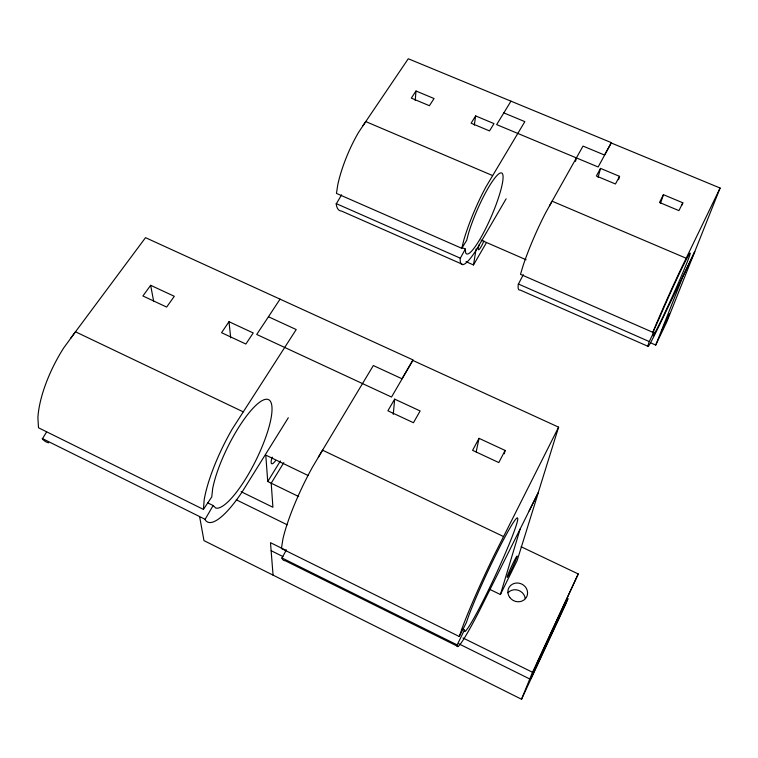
<?xml version="1.0" encoding="UTF-8"?>
<svg xmlns="http://www.w3.org/2000/svg" width="758" height="758" viewBox="0 0 758 758"><rect width="100%" height="100%" fill="white"/><g stroke="black" fill="none" stroke-linecap="round" stroke-linejoin="round"><path stroke-width="1.14" d="M243.185 411.821L75.487 331.796L63.644 348.026A74.388 28.33 -62.6 0 0 37.9 417.781L38.506 427.777L203.419 509.395L204.186 499.816A76.217 19.708 -63.6 0 1 232.232 429.047L296.217 329.55L268.465 316.759L256.716 334.458L391.507 397.04L413.129 359.974L145.517 237.661L70.702 338.229M415.204 100.378L416.019 91.007L434.059 98.54L429.398 105.703L411.31 98.123L416.019 91.007M393.25 414.399L394.672 399.134L420.131 410.959L413.451 422.727L387.888 410.789L394.672 399.134M462.115 247.61L465.346 249.031L460.182 258.469A55.713 9.816 -66.6 0 0 476.829 249.031L506.126 198.814M474.309 125.165L475.645 115.927L493.998 123.601L489.516 130.916L471.106 123.194L475.645 115.927M466.018 261.671L473.485 264.949L476.119 248.984M523.304 274.709L518.283 284.316A56.187 7.476 -66.3 0 0 519.997 289.954L648.251 346.444M476.176 451.882L479.028 438.332L505.122 450.451L504.288 453.796M462.285 629.017L464.408 630.059L457.055 645.143A79.107 5.429 -65 0 0 480.534 608.503L538.436 492.293L517.117 560.617L500.413 594.537L490.056 589.506M575.521 161.378L576.374 157.929M492.624 175.572L365.754 121.574L358.61 132.318A54.718 14.686 -67.2 0 0 337.793 184.696L336.448 193.394L461.764 248.302L463.896 239.774A55.713 9.816 -66.6 0 1 486.001 186.8L524.839 121.631L503.833 112.895L496.661 124.606L598.128 166.987L611.441 142.675L408.278 58.754L362.883 125.819M598.081 177.334L600.525 168.39L619.561 176.349L618.575 179.684M500.413 594.537L520.13 529.065M318.332 457.216L373.324 365.546L401.967 378.754L412.693 360.372L558.599 427.161L538.189 492.728L529.141 510.892M503.53 536.55L322.557 450.176L312.05 467.894A77.108 15.463 -64.1 0 0 282.886 539.156L281.436 548.508L459.272 636.521L462.304 627.681A79.107 5.429 -65 0 1 494.083 555.396L558.599 427.161M660.426 203.485L663.449 194.692L682.825 202.793L682.02 204.982M549.559 205.702L583.025 146.086L604.524 155.03L611.147 142.94L720.1 188.031L686.161 258.232L552.099 201.173L545.732 212.628A56.187 7.476 -66.3 0 0 523.02 265.897L520.5 274.339L652.865 332.336L659.934 316.768A45.309 1.62 -65.7 0 1 688.615 255.228A45.309 1.62 -65.7 0 1 674.165 292.465A45.309 1.62 -65.7 0 1 652.865 334.998L653.879 331.909L649.161 341.867A57.248 2.056 -65.7 0 0 657.84 328.47L694.773 251.741M650.497 342.777L655.717 345.07L682.977 276.263L694.603 252.035M720.1 188.031L666.832 321.818L655.717 345.07M199.761 517.42L203.968 540.615L521.532 699.246L532.504 672.27L578.25 573.948L521.144 546.764M652.865 332.336L656.257 324.092A57.248 2.056 -65.7 0 1 680.381 270.218L686.161 258.232M578.25 573.948L537.678 661.886L531.159 677.851L567.988 598.593L565.383 604.865L521.532 699.246M682.825 202.793L678.931 210.62L659.488 202.462L663.449 194.692M459.272 636.521L466.284 622.754L469.012 615.013A62.592 4.292 -65 0 1 511.262 525.834A62.592 4.292 -65 0 1 502.696 559.347A62.592 4.292 -65 0 1 464.796 631.518L464.408 630.059M505.122 450.451L498.802 462.57L472.594 450.337L479.028 438.332M619.561 176.349L615.458 183.995L596.375 175.989L600.525 168.39M458.003 646.508L285.207 560.712A77.108 15.463 -64.1 0 1 281.9 558.201L286.391 549.882M473.485 264.949L486.162 243.119M288.305 417.762L242.408 491.516A76.217 19.708 -63.6 0 1 205.011 519.533L213.121 505.529L207.815 502.914M503.833 112.895L510.977 101.136M298.699 496.556L267.745 481.51L280.375 460.987M283.814 462.645L271.212 483.197L272.908 507.254L241.139 491.715M463.024 264.58L341.394 210.999A54.718 14.686 -67.2 0 1 336.192 203.949L341.621 194.834M461.764 248.302L466.663 240.419L468.577 233.132A44.097 7.769 -66.6 0 1 498.499 174.113A44.097 7.769 -66.6 0 1 492.435 213.87A44.097 7.769 -66.6 0 1 465.611 252.594L465.346 249.031M268.465 316.759L280.062 299.116M48.72 442.824A74.388 28.33 -62.6 0 1 42.391 438.835L46.589 431.984M203.419 509.395L211.766 496.926L212.666 488.626A60.299 15.586 -63.6 0 1 256.915 404.412A60.299 15.586 -63.6 0 1 263.234 443.913A60.299 15.586 -63.6 0 1 215.774 508.059L213.121 505.529M229.001 321.705L221.554 332.696L245.867 344.037L253.219 332.961L229.001 321.705L230.707 337.869M150.653 285.302L142.911 295.98L166.646 307.066L174.302 296.293L150.653 285.302L153.703 301.504M273.07 575.189L270.492 542.681L286.344 550.526M481.036 240.125L526.137 259.767M336.192 203.608L460.229 258.137M518.349 283.985L649.274 341.564M308.193 475.541L265.774 455.103L267.745 481.51M236.25 499.778L287.14 524.763M462.996 637.98L532.504 672.27M271.212 550.734L282.867 556.514M458.77 643.779L529.776 678.997M42.23 438.484L204.935 519.221M281.862 557.897L457.112 644.878M508.012 592.718A9.882 9.172 25.7 0 1 518.349 590.302A9.882 9.172 25.7 0 1 525.237 598.621M275.561 460.674A11.379 2.7 -64 0 1 272.226 457.15M483.879 240.959A8.679 1.478 -66.4 0 1 479.028 249.571A8.679 1.478 -66.4 0 1 479.179 244.768M662.284 329.616L669.522 313.888L662.284 329.616M509.746 597.437A9.987 9.248 25.2 0 0 526.734 596.707A9.987 9.248 25.2 0 0 516.7 583.006A9.987 9.248 25.2 0 0 509.746 597.437M509.518 573.579A11.787 0.682 -65.1 0 0 517.108 556.173A11.787 0.682 -65.1 0 0 509.717 570.386A11.787 0.682 -65.1 0 0 509.518 573.579"/></g></svg>
